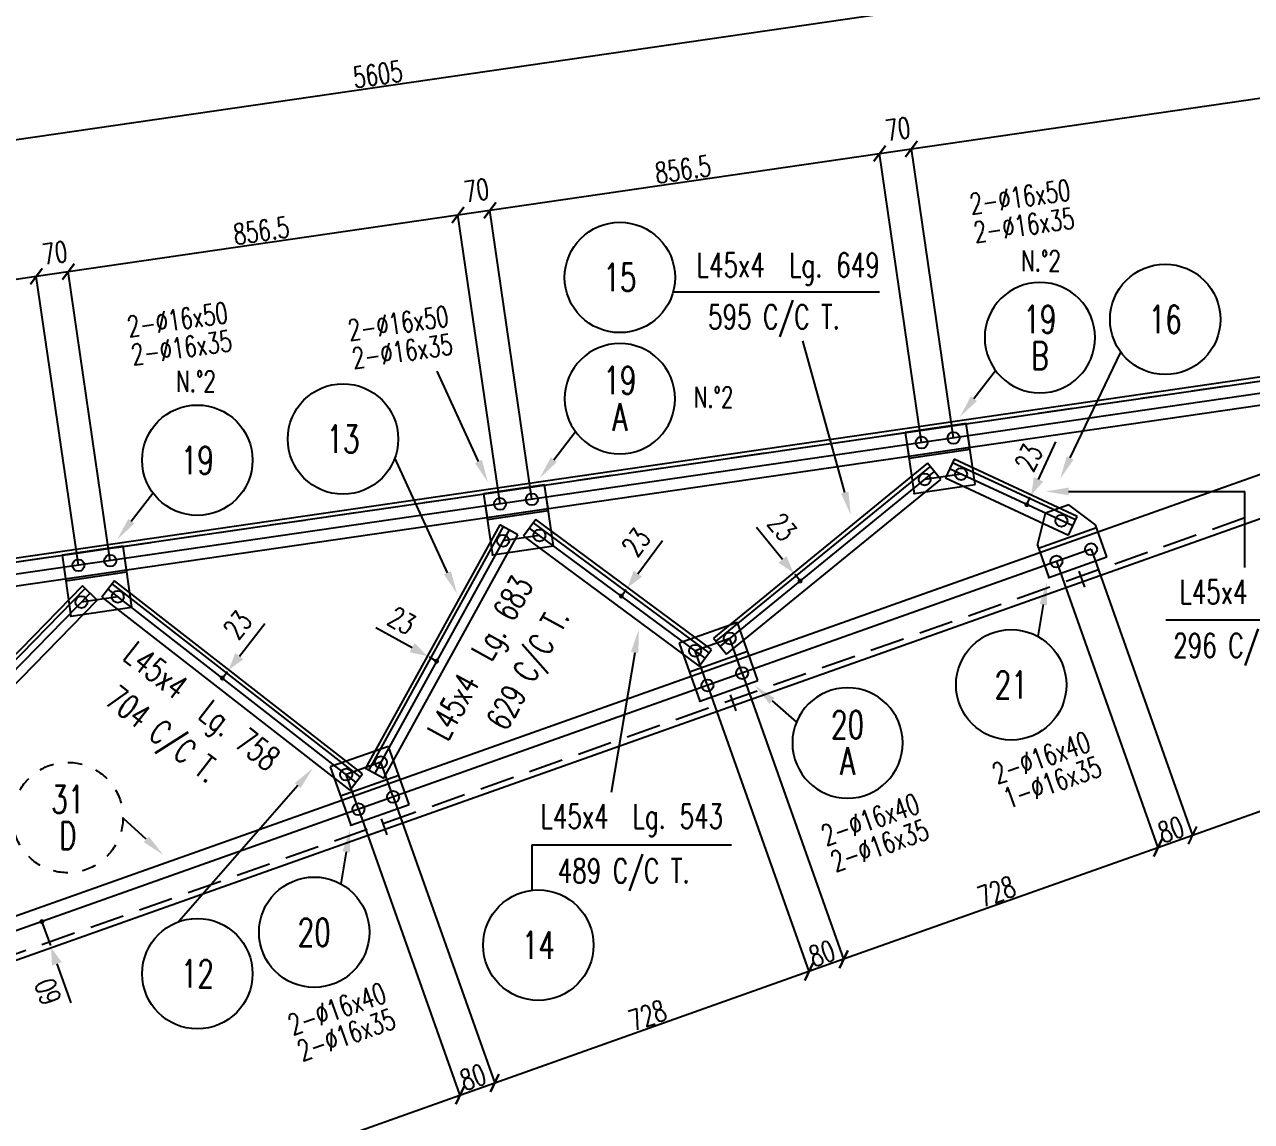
# Model space of a CAD drawing. Header units: feet. Extents: x 261 to 12426, y 75 to 8685.
# Drawn here: x 8340 to 11007, y 4389 to 6773 of the extents above; entities that cross this region are included whole.
import ezdxf
from ezdxf.enums import TextEntityAlignment as Align

# ---------------------------------------------------------------- set-up
doc = ezdxf.new("R2010")
doc.units = ezdxf.units.FT
doc.header["$LTSCALE"] = 150
doc.header["$MEASUREMENT"] = 0
doc.linetypes.add('DASHED', pattern=[0.75, 0.5, -0.25])
doc.layers.get('0').update_dxf_attribs({"linetype": 'CONTINUOUS'})
for name, color, linetype in [('ASSI', 6, 'CONTINUOUS'), ('BOLLINI_1', 7, 'CONTINUOUS'), ('BOLLINI_5', 7, 'CONTINUOUS'), ('FORI', 2, 'CONTINUOUS'), ('LINEA_ANG', 2, 'CONTINUOUS'), ('LINEE_PIASTRA', 2, 'CONTINUOUS'), ('LINEE_PIASTRE', 2, 'CONTINUOUS'), ('LS', 7, 'CONTINUOUS'), ('PIASTRE', 5, 'CONTINUOUS'), ('QT_MAL', 7, 'CONTINUOUS'), ('QT_MPR', 7, 'CONTINUOUS'), ('TRAT-Y', 7, 'DASHED')]:
    doc.layers.add(name, color=color, linetype=linetype)
doc.styles.add('QUOTE', font='ROMANS8.SHX', dxfattribs={"width": 0.7})
doc.styles.add('RQL', font='ROMANS8.SHX', dxfattribs={"width": 0.7})
doc.styles.add('RS', font='ROMANS8.shx', dxfattribs={"width": 0.7})
doc.styles.get("Standard").update_dxf_attribs({"font": 'ROMANS8.SHX', "width": 0.7})
doc.dimstyles.new('FRECCE1', dxfattribs={"dimtxt": 45, "dimasz": 5, "dimexe": 0, "dimexo": 0, "dimgap": 1, "dimtad": 1, "dimzin": 0, "dimdsep": 46, "dimtxsty": 'RS', "dimblk1": 'QUOTP', "dimblk2": 'QUOTF', "dimsah": 1, "dimcen": 0, "dimclrd": 2, "dimclre": 2, "dimclrt": 7, "dimadec": 0, "dimazin": 0, "dimtfac": 1, "dimtix": 1, "dimtmove": 2, "dimatfit": 3, "dimldrblk": 'QUOTP', "dimfxl": 1, "dimtolj": 1, "dimtzin": 0, "dimarcsym": 0})
doc.dimstyles.new('TRATTO', dxfattribs={"dimscale": 0, "dimtxt": 45, "dimasz": 30, "dimexe": 0, "dimexo": 0.06, "dimgap": 5, "dimtad": 1, "dimzin": 0, "dimdsep": 46, "dimtxsty": 'RS', "dimblk1": 'OBLIQUE', "dimblk2": 'OBLIQUE', "dimsah": 1, "dimcen": 0.09, "dimclrd": 2, "dimclre": 2, "dimclrt": 7, "dimadec": 0, "dimazin": 0, "dimtfac": 1, "dimtix": 1, "dimtmove": 2, "dimatfit": 3, "dimfxl": 1, "dimtolj": 1, "dimtzin": 0, "dimarcsym": 0})

# ---------------------------------------------------------------- blocks, each defined once
blk = doc.blocks.new('MRKR_98')
blk.add_point((0, 0))
at = {"color": 7, "style": 'QUOTE', "width": 0.5, "flags": 1}
for tag, p in [('NFORI', (3.72, 5.3)), ('TI', (3.73, 6.83)), ('DI_S', (3.73, 6.42)), ('D_S', (3.73, 6.02)), ('E_S', (3.73, 5.68)), ('AUX2', (3.71, 4.93)), ('AUX1', (3.73, 4.19)), ('FAM', (3.73, 4.55)), ('COMMESSA', (3.73, 3.85)), ('MD', (3.73, 3.51)), ('MP', (3.73, 3.16)), ('LARGHEZZA', (3.73, 2.82)), ('SPESSORE', (3.73, 2.48)), ('NP', (3.73, 2.14)), ('SV', (3.73, 1.79)), ('PESO', (3.73, 1.45)), ('QUA', (3.73, 1.11)), ('LUN', (3.73, 0.76)), ('PROF', (3.73, 0.42)), ('POS', (3.73, 0.08))]:
    blk.add_attdef(tag, p, '', height=0.2, dxfattribs=at)
at = {"color": 7, "flags": 1}
for tag, p in [('LAV1', (5.26, 6.88)), ('LAV2', (5.26, 6.55)), ('LAV3', (5.26, 6.21)), ('LAV4', (5.26, 5.88)), ('LAV5', (5.26, 5.55)), ('LAV6', (5.26, 5.21)), ('LAV7', (5.26, 4.88)), ('LAV8', (5.26, 4.55)), ('LAV9', (5.26, 4.21)), ('LAV10', (5.26, 3.88))]:
    blk.add_attdef(tag, p, '', height=0.2, dxfattribs=at)
blk = doc.blocks.new('ASSE98')
blk.add_line((0, 0), (1, 0))
at = {"color": 7, "style": 'QUOTE', "width": 0.5, "flags": 1}
for tag, p in [('TI', (1.38308, 6.82731)), ('DI_S', (1.38308, 6.42178)), ('D_S', (1.38308, 6.02092)), ('E_S', (1.38308, 5.68065)), ('NFORI', (1.36454, 5.29792)), ('ALAR', (1.36349, 4.93246)), ('FAM', (1.3775, 4.54645)), ('ALA', (1.38308, 4.19257)), ('DISP2', (1.38308, 3.84971)), ('DISP1', (1.38308, 3.50686)), ('PINZAF', (1.38308, 3.164)), ('PINZAI', (1.38308, 2.82114)), ('TRP', (1.38308, 2.47829)), ('NP', (1.38308, 2.13543)), ('SV', (1.38308, 1.79257)), ('PESO', (1.38308, 1.44971)), ('QUA', (1.38308, 1.10686)), ('LUN', (1.38308, 0.764)), ('PROF', (1.38308, 0.42114)), ('POS', (1.38308, 0.07829))]:
    blk.add_attdef(tag, p, '', height=0.2, dxfattribs=at)
at = {"color": 7, "flags": 1}
for tag, p in [('LAV1', (3.07431, 6.82847)), ('LAV2', (3.07431, 6.49513)), ('LAV3', (3.07431, 6.1618)), ('LAV4', (3.07431, 5.82847)), ('LAV5', (3.07431, 5.49513)), ('LAV6', (3.07431, 5.1618)), ('LAV7', (3.07431, 4.82847)), ('LAV8', (3.07431, 4.49513)), ('LAV9', (3.07431, 4.1618)), ('LAV10', (3.07431, 3.82847))]:
    blk.add_attdef(tag, p, '', height=0.2, dxfattribs=at)
blk = doc.blocks.new('16')
blk.add_circle((0, 0), 1)
blk = doc.blocks.new('QUOTP')
at = {"layer": 'ASSI', "color": 2, "const_width": 1.07}
blk.add_lwpolyline([(-0.53, 0, 1), (0.53, 0, 1)], format="xyb", close=True, dxfattribs=at)
blk = doc.blocks.new('QUOTF')
at = {"layer": 'LS', "color": 2}
blk.add_line((7.5, 0), (25.5, 0), dxfattribs=at)
blk.add_solid([(7.5, 2.25), (0, 0), (7.5, -2.25)], dxfattribs=at)
blk = doc.blocks.new('*D37')
at = {"layer": 'QT_MAL', "color": 2, "lineweight": -2, "transparency": 16777216}
blk.add_line((8378.9, 4818.6), (8395.7, 4771.5), dxfattribs=at)
at = {"layer": 'QT_MAL', "color": 2, "lineweight": -2, "transparency": 16777216, "xscale": 5, "yscale": 5, "zscale": 5}
for name, p, rotation in [('QUOTP', (8377.3, 4823.3), 109.5351008792317), ('QUOTF', (8397.3, 4766.8), 289.5351008792316)]:
    blk.add_blockref(name, p, dxfattribs=dict(at, rotation=rotation))
at = {"layer": 'QT_MAL', "color": 7, "transparency": 16777216, "insert": (8390.6, 4670.8), "char_height": 45, "attachment_point": 5, "rotation": 109.5351, "style": 'RS'}
blk.add_mtext('\\A1;60', dxfattribs=at)
blk = doc.blocks.new('_OBLIQUE')
at = {"color": 0, "linetype": 'ByBlock'}
blk.add_line((-0.5, -0.5), (0.5, 0.5), dxfattribs=at)
blk = doc.blocks.new('*D45')
at = {"layer": 'QT_MPR', "color": 2, "lineweight": -2, "transparency": 16777216}
for p, q in [((6601.2, 5969.5), (8365.2, 6226.1)), ((8456.6, 5597.8), (8365.2, 6226.1)), ((6692.6, 5341.2), (6601.2, 5969.5))]:
    blk.add_line(p, q, dxfattribs=at)
at = {"layer": 'QT_MPR', "color": 2, "lineweight": -2, "transparency": 16777216, "xscale": 30, "yscale": 30, "zscale": 30}
for p, rotation in [((8365.2, 6226.1), 8.275892827075241), ((6601.2, 5969.5), 188.2758928270752)]:
    blk.add_blockref('_OBLIQUE', p, dxfattribs=dict(at, rotation=rotation))
at = {"layer": 'QT_MPR', "color": 7, "transparency": 16777216, "insert": (7479.2, 6125), "char_height": 45, "attachment_point": 5, "rotation": 8.2759, "style": 'RS'}
blk.add_mtext('\\A1;1782.5', dxfattribs=at)
blk = doc.blocks.new('*D46')
at = {"layer": 'QT_MPR', "color": 2, "lineweight": -2, "transparency": 16777216}
for p, q in [((8365.2, 6226.1), (8434.5, 6236.2)), ((8456.6, 5597.8), (8365.2, 6226.1)), ((8525.9, 5607.8), (8434.5, 6236.2))]:
    blk.add_line(p, q, dxfattribs=at)
at = {"layer": 'QT_MPR', "color": 2, "lineweight": -2, "transparency": 16777216, "xscale": 30, "yscale": 30, "zscale": 30}
for p, rotation in [((8365.2, 6226.1), 188.2758928270752), ((8434.5, 6236.2), 8.275892827075241)]:
    blk.add_blockref('_OBLIQUE', p, dxfattribs=dict(at, rotation=rotation))
at = {"layer": 'QT_MPR', "color": 7, "transparency": 16777216, "insert": (8405.4, 6276.8), "char_height": 45, "attachment_point": 5, "rotation": 8.2759, "style": 'RS'}
blk.add_mtext('\\A1;70', dxfattribs=at)
blk = doc.blocks.new('*D47')
at = {"layer": 'QT_MPR', "color": 2, "lineweight": -2, "transparency": 16777216}
for p, q in [((8434.5, 6236.2), (9281.9, 6359.4)), ((9373.3, 5731.1), (9281.9, 6359.4)), ((8525.9, 5607.8), (8434.5, 6236.2))]:
    blk.add_line(p, q, dxfattribs=at)
at = {"layer": 'QT_MPR', "color": 2, "lineweight": -2, "transparency": 16777216, "xscale": 30, "yscale": 30, "zscale": 30}
for p, rotation in [((9281.9, 6359.4), 8.275892827075241), ((8434.5, 6236.2), 188.2758928270752)]:
    blk.add_blockref('_OBLIQUE', p, dxfattribs=dict(at, rotation=rotation))
at = {"layer": 'QT_MPR', "color": 7, "transparency": 16777216, "insert": (8854.2, 6325), "char_height": 45, "attachment_point": 5, "rotation": 8.2759, "style": 'RS'}
blk.add_mtext('\\A1;856.5', dxfattribs=at)
blk = doc.blocks.new('*D48')
at = {"layer": 'QT_MPR', "color": 2, "lineweight": -2, "transparency": 16777216}
for p, q in [((9281.9, 6359.4), (9351.2, 6369.5)), ((9373.3, 5731.1), (9281.9, 6359.4)), ((9442.6, 5741.2), (9351.2, 6369.5))]:
    blk.add_line(p, q, dxfattribs=at)
at = {"layer": 'QT_MPR', "color": 2, "lineweight": -2, "transparency": 16777216, "xscale": 30, "yscale": 30, "zscale": 30}
for p, rotation in [((9281.9, 6359.4), 188.2758928270752), ((9351.2, 6369.5), 8.275892827075241)]:
    blk.add_blockref('_OBLIQUE', p, dxfattribs=dict(at, rotation=rotation))
at = {"layer": 'QT_MPR', "color": 7, "transparency": 16777216, "insert": (9322.1, 6412.9), "char_height": 45, "attachment_point": 5, "rotation": 8.2759, "style": 'RS'}
blk.add_mtext('\\A1;70', dxfattribs=at)
blk = doc.blocks.new('*D49')
at = {"layer": 'QT_MPR', "color": 2, "lineweight": -2, "transparency": 16777216}
for p, q in [((9351.2, 6369.5), (10198.6, 6492.8)), ((10290, 5864.4), (10198.6, 6492.8)), ((9442.6, 5741.2), (9351.2, 6369.5))]:
    blk.add_line(p, q, dxfattribs=at)
at = {"layer": 'QT_MPR', "color": 2, "lineweight": -2, "transparency": 16777216, "xscale": 30, "yscale": 30, "zscale": 30}
for p, rotation in [((10198.6, 6492.8), 8.275892827075241), ((9351.2, 6369.5), 188.2758928270752)]:
    blk.add_blockref('_OBLIQUE', p, dxfattribs=dict(at, rotation=rotation))
at = {"layer": 'QT_MPR', "color": 7, "transparency": 16777216, "insert": (9770.9, 6458.3), "char_height": 45, "attachment_point": 5, "rotation": 8.2759, "style": 'RS'}
blk.add_mtext('\\A1;856.5', dxfattribs=at)
blk = doc.blocks.new('*D50')
at = {"layer": 'QT_MPR', "color": 2, "lineweight": -2, "transparency": 16777216}
for p, q in [((10198.6, 6492.8), (10267.8, 6502.8)), ((10290, 5864.4), (10198.6, 6492.8)), ((10359.2, 5874.5), (10267.8, 6502.8))]:
    blk.add_line(p, q, dxfattribs=at)
at = {"layer": 'QT_MPR', "color": 2, "lineweight": -2, "transparency": 16777216, "xscale": 30, "yscale": 30, "zscale": 30}
for p, rotation in [((10198.6, 6492.8), 188.2758928270752), ((10267.8, 6502.8), 8.275892827075241)]:
    blk.add_blockref('_OBLIQUE', p, dxfattribs=dict(at, rotation=rotation))
at = {"layer": 'QT_MPR', "color": 7, "transparency": 16777216, "insert": (10238.2, 6546.2), "char_height": 45, "attachment_point": 5, "rotation": 8.2759, "style": 'RS'}
blk.add_mtext('\\A1;70', dxfattribs=at)
blk = doc.blocks.new('*D51')
at = {"layer": 'QT_MPR', "color": 2, "lineweight": -2, "transparency": 16777216}
for p, q in [((10267.8, 6502.8), (11997.3, 6754.4)), ((12088.7, 6126.1), (11997.3, 6754.4)), ((10359.2, 5874.5), (10267.8, 6502.8))]:
    blk.add_line(p, q, dxfattribs=at)
at = {"layer": 'QT_MPR', "color": 2, "lineweight": -2, "transparency": 16777216, "xscale": 30, "yscale": 30, "zscale": 30}
for p, rotation in [((11997.3, 6754.4), 8.275892827075241), ((10267.8, 6502.8), 188.2758928270752)]:
    blk.add_blockref('_OBLIQUE', p, dxfattribs=dict(at, rotation=rotation))
at = {"layer": 'QT_MPR', "color": 7, "transparency": 16777216, "insert": (11128.6, 6655.8), "char_height": 45, "attachment_point": 5, "rotation": 8.2759, "style": 'RS'}
blk.add_mtext('\\A1;1747.5', dxfattribs=at)
blk = doc.blocks.new('*D70')
at = {"layer": 'QT_MPR', "color": 2, "lineweight": -2, "transparency": 16777216}
for p, q in [((11782.2, 7746.7), (11884.8, 7041.2)), ((6338.2, 6234.4), (11884.8, 7041.2)), ((6236.3, 6935), (6338.2, 6234.4))]:
    blk.add_line(p, q, dxfattribs=at)
at = {"layer": 'QT_MPR', "color": 2, "lineweight": -2, "transparency": 16777216, "xscale": 30, "yscale": 30, "zscale": 30}
for p, rotation in [((11884.8, 7041.2), 8.275892827074834), ((6338.2, 6234.4), 188.2758928270748)]:
    blk.add_blockref('_OBLIQUE', p, dxfattribs=dict(at, rotation=rotation))
at = {"layer": 'QT_MPR', "color": 7, "transparency": 16777216, "insert": (9107.5, 6665), "char_height": 45, "attachment_point": 5, "rotation": 8.2759, "style": 'RS'}
blk.add_mtext('\\A1;5605', dxfattribs=at)
blk = doc.blocks.new('xxx')
blk.add_circle((0, 0), 8)
at = {"color": 3, "style": 'RQL', "width": 0.7}
blk.add_attdef('POS', text='', height=4, dxfattribs=at).set_placement((0, 0), align=Align.MIDDLE)
at = {"style": 'RQL', "width": 0.7, "flags": 1}
for tag, p in [('POS1', (-0.39, -5.42)), ('TIPO', (-0.39, -8.66))]:
    blk.add_attdef(tag, p, '', height=2, dxfattribs=at)
blk = doc.blocks.new('*D89')
at = {"layer": 'QT_MPR', "color": 2, "lineweight": -2, "transparency": 16777216}
for p, q in [((10658.3, 5632.6), (10879, 5010.6)), ((10582.9, 5605.8), (10803.6, 4983.9)), ((10879, 5010.6), (10803.6, 4983.9))]:
    blk.add_line(p, q, dxfattribs=at)
at = {"layer": 'QT_MPR', "color": 2, "lineweight": -2, "transparency": 16777216, "xscale": 30, "yscale": 30, "zscale": 30}
for p, rotation in [((10879, 5010.6), 19.53510087923164), ((10803.6, 4983.9), 199.5351008792316)]:
    blk.add_blockref('_OBLIQUE', p, dxfattribs=dict(at, rotation=rotation))
at = {"layer": 'QT_MPR', "color": 7, "transparency": 16777216, "insert": (10832.1, 5023.2), "char_height": 45, "attachment_point": 5, "rotation": 19.5351, "style": 'RS'}
blk.add_mtext('\\A1;80', dxfattribs=at)
blk = doc.blocks.new('*D90')
at = {"layer": 'QT_MPR', "color": 2, "lineweight": -2, "transparency": 16777216}
for p, q in [((10582.9, 5605.8), (10803.6, 4983.9)), ((9899.7, 5363.4), (10120.3, 4741.5)), ((10803.6, 4983.9), (10120.3, 4741.5))]:
    blk.add_line(p, q, dxfattribs=at)
at = {"layer": 'QT_MPR', "color": 2, "lineweight": -2, "transparency": 16777216, "xscale": 30, "yscale": 30, "zscale": 30}
for p, rotation in [((10803.6, 4983.9), 19.53510087923164), ((10120.3, 4741.5), 199.5351008792316)]:
    blk.add_blockref('_OBLIQUE', p, dxfattribs=dict(at, rotation=rotation))
at = {"layer": 'QT_MPR', "color": 7, "transparency": 16777216, "insert": (10452.8, 4888.6), "char_height": 45, "attachment_point": 5, "rotation": 19.5351, "style": 'RS'}
blk.add_mtext('\\A1;728', dxfattribs=at)
blk = doc.blocks.new('*D91')
at = {"layer": 'QT_MPR', "color": 2, "lineweight": -2, "transparency": 16777216}
for p, q in [((9824.3, 5336.7), (10044.9, 4714.7)), ((9141, 5094.2), (9361.7, 4472.3)), ((10044.9, 4714.7), (9361.7, 4472.3))]:
    blk.add_line(p, q, dxfattribs=at)
at = {"layer": 'QT_MPR', "color": 2, "lineweight": -2, "transparency": 16777216, "xscale": 30, "yscale": 30, "zscale": 30}
for p, rotation in [((10044.9, 4714.7), 19.53510087923164), ((9361.7, 4472.3), 199.5351008792316)]:
    blk.add_blockref('_OBLIQUE', p, dxfattribs=dict(at, rotation=rotation))
at = {"layer": 'QT_MPR', "color": 7, "transparency": 16777216, "insert": (9694.1, 4619.4), "char_height": 45, "attachment_point": 5, "rotation": 19.5351, "style": 'RS'}
blk.add_mtext('\\A1;728', dxfattribs=at)
blk = doc.blocks.new('*D92')
at = {"layer": 'QT_MPR', "color": 2, "lineweight": -2, "transparency": 16777216}
for p, q in [((9141, 5094.2), (9361.7, 4472.3)), ((9065.6, 5067.5), (9286.3, 4445.5)), ((9361.7, 4472.3), (9286.3, 4445.5))]:
    blk.add_line(p, q, dxfattribs=at)
at = {"layer": 'QT_MPR', "color": 2, "lineweight": -2, "transparency": 16777216, "xscale": 30, "yscale": 30, "zscale": 30}
for p, rotation in [((9361.7, 4472.3), 19.53510087923164), ((9286.3, 4445.5), 199.5351008792316)]:
    blk.add_blockref('_OBLIQUE', p, dxfattribs=dict(at, rotation=rotation))
at = {"layer": 'QT_MPR', "color": 7, "transparency": 16777216, "insert": (9314.8, 4484.8), "char_height": 45, "attachment_point": 5, "rotation": 19.5351, "style": 'RS'}
blk.add_mtext('\\A1;80', dxfattribs=at)
blk = doc.blocks.new('*D93')
at = {"layer": 'QT_MPR', "color": 2, "lineweight": -2, "transparency": 16777216}
for p, q in [((9065.6, 5067.5), (9286.3, 4445.5)), ((7623.7, 4555.9), (7844.4, 3933.9)), ((9286.3, 4445.5), (7844.4, 3933.9))]:
    blk.add_line(p, q, dxfattribs=at)
at = {"layer": 'QT_MPR', "color": 2, "lineweight": -2, "transparency": 16777216, "xscale": 30, "yscale": 30, "zscale": 30}
for p, rotation in [((9286.3, 4445.5), 19.53510087923164), ((7844.4, 3933.9), 199.5351008792316)]:
    blk.add_blockref('_OBLIQUE', p, dxfattribs=dict(at, rotation=rotation))
at = {"layer": 'QT_MPR', "color": 7, "transparency": 16777216, "insert": (8556.1, 4215.6), "char_height": 45, "attachment_point": 5, "rotation": 19.5351, "style": 'RS'}
blk.add_mtext('\\A1;1535', dxfattribs=at)
blk = doc.blocks.new('*D107')
at = {"layer": 'QT_MPR', "color": 2, "lineweight": -2, "transparency": 16777216}
for p, q in [((9899.7, 5363.4), (10120.3, 4741.5)), ((9824.3, 5336.7), (10044.9, 4714.7)), ((10120.3, 4741.5), (10044.9, 4714.7))]:
    blk.add_line(p, q, dxfattribs=at)
at = {"layer": 'QT_MPR', "color": 2, "lineweight": -2, "transparency": 16777216, "xscale": 30, "yscale": 30, "zscale": 30}
for p, rotation in [((10120.3, 4741.5), 19.53510087923164), ((10044.9, 4714.7), 199.5351008792316)]:
    blk.add_blockref('_OBLIQUE', p, dxfattribs=dict(at, rotation=rotation))
at = {"layer": 'QT_MPR', "color": 7, "transparency": 16777216, "insert": (10073.4, 4754), "char_height": 45, "attachment_point": 5, "rotation": 19.5351, "style": 'RS'}
blk.add_mtext('\\A1;80', dxfattribs=at)
blk = doc.blocks.new('www')
at = {"linetype": 'Continuous'}
for start, end in [(90, 105), (60, 75), (120, 135), (30, 45), (150, 165), (0, 15), (180, 195), (330, 345), (210, 225), (240, 255), (300, 315), (270, 285)]:
    blk.add_arc((0, 0), 8, start, end, dxfattribs=at)
at = {"color": 3, "style": 'RQL', "width": 0.7}
for tag, p in [('POS3', (0, 0.65)), ('POS2', (0, -4.63))]:
    blk.add_attdef(tag, text='', height=4, dxfattribs=at).set_placement(p, align=Align.CENTER)
at = {"style": 'RQL', "width": 0.7, "flags": 1}
blk.add_attdef('TIPO', text='', height=3, dxfattribs=at).set_placement((0, 0), align=Align.MIDDLE_CENTER)
blk = doc.blocks.new('bull')
at = {"style": 'RS', "width": 0.7, "flags": 1}
for tag, p in [('NN', (-12.25, 0)), ('DIAMETRO', (0, -4.86)), ('SERRAGGIO', (0, -9.71)), ('LUNGHEZZA', (0, -14.57)), ('NB', (0, -19.43)), ('TIPO', (0, -24.12)), ('EL', (-0.14, -29))]:
    blk.add_attdef(tag, p, '', height=3, dxfattribs=at)
at = {"style": 'RS', "width": 0.7}
blk.add_attdef('BULLONE', (0, 0), '', height=3, dxfattribs=at)
blk = doc.blocks.new('*D190')
at = {"layer": 'QT_MAL', "color": 2, "lineweight": -2, "transparency": 16777216}
blk.add_line((8772.6, 5356.5), (8780.6, 5366.8), dxfattribs=at)
at = {"layer": 'QT_MAL', "color": 2, "lineweight": -2, "transparency": 16777216, "xscale": 5, "yscale": 5, "zscale": 5}
for name, p, rotation in [('QUOTF', (8783.6, 5370.7), 52.10605950721254), ('QUOTP', (8769.5, 5352.6), 232.1060595072125)]:
    blk.add_blockref(name, p, dxfattribs=dict(at, rotation=rotation))
at = {"layer": 'QT_MAL', "color": 7, "transparency": 16777216, "insert": (8802.7, 5468.1), "char_height": 45, "attachment_point": 5, "rotation": 52.1061, "style": 'RS'}
blk.add_mtext('\\A1;23', dxfattribs=at)
blk = doc.blocks.new('*D191')
at = {"layer": 'QT_MAL', "color": 2, "lineweight": -2, "transparency": 16777216}
blk.add_line((9231, 5391.7), (9219.7, 5398), dxfattribs=at)
at = {"layer": 'QT_MAL', "color": 2, "lineweight": -2, "transparency": 16777216, "xscale": 5, "yscale": 5, "zscale": 5}
for name, p, rotation in [('QUOTF', (9215.3, 5400.4), 151.1135655321187), ('QUOTP', (9235.4, 5389.3), 331.1135655321186)]:
    blk.add_blockref(name, p, dxfattribs=dict(at, rotation=rotation))
at = {"layer": 'QT_MAL', "color": 7, "transparency": 16777216, "insert": (9159.8, 5477.5), "char_height": 45, "attachment_point": 5, "rotation": 331.1136, "style": 'RS'}
blk.add_mtext('\\A1;23', dxfattribs=at)
blk = doc.blocks.new('*D192')
at = {"layer": 'QT_MAL', "color": 2, "lineweight": -2, "transparency": 16777216}
blk.add_line((9640, 5534.9), (9647.8, 5545.4), dxfattribs=at)
at = {"layer": 'QT_MAL', "color": 2, "lineweight": -2, "transparency": 16777216, "xscale": 5, "yscale": 5, "zscale": 5}
for name, p, rotation in [('QUOTF', (9650.7, 5549.4), 53.48797037481279), ('QUOTP', (9637.1, 5530.9), 233.4879703748128)]:
    blk.add_blockref(name, p, dxfattribs=dict(at, rotation=rotation))
at = {"layer": 'QT_MAL', "color": 7, "transparency": 16777216, "insert": (9669, 5648), "char_height": 45, "attachment_point": 5, "rotation": 53.488, "style": 'RS'}
blk.add_mtext('\\A1;23', dxfattribs=at)
blk = doc.blocks.new('*D193')
at = {"layer": 'QT_MAL', "color": 2, "lineweight": -2, "transparency": 16777216}
for p, q in [((10011.2, 5581.4), (10011.2, 5581.4)), ((10022.6, 5567.4), (10014.4, 5577.5)), ((10025.7, 5563.6), (10025.7, 5563.6))]:
    blk.add_line(p, q, dxfattribs=at)
at = {"layer": 'QT_MAL', "color": 2, "lineweight": -2, "transparency": 16777216, "xscale": 5, "yscale": 5, "zscale": 5}
for name, p, rotation in [('QUOTF', (10011.2, 5581.4), 129.2090158166056), ('QUOTP', (10025.7, 5563.6), 309.2090158166056)]:
    blk.add_blockref(name, p, dxfattribs=dict(at, rotation=rotation))
at = {"layer": 'QT_MAL', "color": 7, "transparency": 16777216, "insert": (9987.1, 5680.9), "char_height": 45, "attachment_point": 5, "rotation": 309.209, "style": 'RS'}
blk.add_mtext('\\A1;23', dxfattribs=at)
blk = doc.blocks.new('*D194')
at = {"layer": 'QT_MAL', "color": 2, "lineweight": -2, "transparency": 16777216}
blk.add_line((10520.7, 5734.2), (10526.2, 5746), dxfattribs=at)
at = {"layer": 'QT_MAL', "color": 2, "lineweight": -2, "transparency": 16777216, "xscale": 5, "yscale": 5, "zscale": 5}
for name, p, rotation in [('QUOTF', (10528.3, 5750.5), 65.08416109174914), ('QUOTP', (10518.6, 5729.6), 245.0841610917492)]:
    blk.add_blockref(name, p, dxfattribs=dict(at, rotation=rotation))
at = {"layer": 'QT_MAL', "color": 7, "transparency": 16777216, "insert": (10522.8, 5831.8), "char_height": 45, "attachment_point": 5, "rotation": 65.0842, "style": 'RS'}
blk.add_mtext('\\A1;23', dxfattribs=at)
blk = doc.blocks.new('YYY')
blk.add_circle((0, 0), 8)
at = {"color": 3, "style": 'RQL', "width": 0.7}
for tag, p in [('POS3', (0, 0.65)), ('POS2', (0, -4.63))]:
    blk.add_attdef(tag, text='', height=4, dxfattribs=at).set_placement(p, align=Align.CENTER)
at = {"style": 'RQL', "width": 0.7, "flags": 1}
blk.add_attdef('TIPO', text='', height=3, dxfattribs=at).set_placement((0, 0), align=Align.MIDDLE_CENTER)

msp = doc.modelspace()

# ---------------------------------------------------------------- linework, layer by layer
at = {"layer": 'LINEA_ANG'}
for p, q in [((12286.494, 6190.148), (6348.975, 5326.509)), ((12286.494, 6190.148), (6348.975, 5326.509)), ((12287.789, 6181.241), (6350.27, 5317.602)), ((12020.335, 6147.739), (6549.285, 4206.566)), ((6357.611, 5267.133), (12295.13, 6130.772)), ((6357.611, 5267.133), (12295.13, 6130.772)), ((6579.379, 4121.747), (12231.173, 6127.049)), ((10302.917, 5819.379), (9837.235, 5439.456)), ((10331.364, 5784.511), (10302.917, 5819.379)), ((10360.49, 5828.431), (10341.532, 5787.62)), ((10624.452, 5696.443), (10356.909, 5820.722)), ((10628.033, 5704.152), (10360.49, 5828.431)), ((10308.29, 5812.792), (9842.608, 5432.87)), ((9865.682, 5404.588), (10331.364, 5784.511)), ((10341.532, 5787.62), (10609.076, 5663.34)), ((9372.774, 5685.907), (9080.996, 5157.057)), ((9380.216, 5681.801), (9088.439, 5152.951)), ((9412.175, 5664.169), (9372.774, 5685.907)), ((9451.111, 5697.154), (9424.336, 5660.987)), ((9827.826, 5407.702), (9446.053, 5690.323)), ((9832.883, 5414.534), (9451.111, 5697.154)), ((10609.076, 5663.34), (10628.033, 5704.152)), ((9120.397, 5135.319), (9412.175, 5664.169)), ((9424.336, 5660.987), (9806.109, 5378.366)), ((8465.623, 5553.208), (7561.233, 4627.727)), ((8497.808, 5521.757), (8465.623, 5553.208)), ((8535.281, 5564), (8507.642, 5528.488)), ((9069.049, 5137.792), (8530.06, 5557.292)), ((9074.27, 5144.5), (8535.281, 5564)), ((8471.702, 5547.267), (7567.313, 4621.786)), ((7593.418, 4596.276), (8497.808, 5521.757)), ((8507.642, 5528.488), (9046.631, 5108.988)), ((9837.235, 5439.456), (9865.682, 5404.588)), ((9806.109, 5378.366), (9832.883, 5414.534)), ((9080.996, 5157.057), (9120.397, 5135.319)), ((9046.631, 5108.988), (9074.27, 5144.5))]:
    msp.add_line(p, q, dxfattribs=at)
at = {"layer": 'LINEE_PIASTRA'}
for p, q in [((10541.748, 5641.163), (10559.383, 5711.085)), ((10668.035, 5685.97), (10610.274, 5729.141))]:
    msp.add_line(p, q, dxfattribs=at)
at = {"layer": 'LINEE_PIASTRE'}
for p, q in [((10387.02, 5905.776), (10254.415, 5886.488)), ((10387.02, 5905.776), (10254.415, 5886.488)), ((10394.505, 5854.318), (10387.02, 5905.776)), ((10406.308, 5773.172), (10387.02, 5905.776)), ((10254.415, 5886.488), (10261.9, 5835.03)), ((10254.415, 5886.488), (10273.703, 5753.884)), ((10261.9, 5835.03), (10394.505, 5854.318)), ((9470.353, 5772.443), (9337.749, 5753.155)), ((9470.353, 5772.443), (9337.749, 5753.155)), ((9477.838, 5720.985), (9470.353, 5772.443)), ((9489.641, 5639.838), (9470.353, 5772.443)), ((10273.703, 5753.884), (10406.308, 5773.172)), ((9337.749, 5753.155), (9345.234, 5701.697)), ((9337.749, 5753.155), (9357.037, 5620.551)), ((9345.234, 5701.697), (9477.838, 5720.985)), ((10610.274, 5729.141), (10559.383, 5711.085)), ((10692.779, 5616.23), (10668.035, 5685.97)), ((8553.687, 5639.11), (8421.082, 5619.822)), ((8553.687, 5639.11), (8421.082, 5619.822)), ((8561.171, 5587.651), (8553.687, 5639.11)), ((8572.975, 5506.505), (8553.687, 5639.11)), ((9357.037, 5620.551), (9489.641, 5639.838)), ((10541.748, 5641.163), (10566.493, 5571.423)), ((8421.082, 5619.822), (8428.567, 5568.363)), ((8421.082, 5619.822), (8440.37, 5487.217)), ((10566.493, 5571.423), (10692.779, 5616.23)), ((8428.567, 5568.363), (8561.171, 5587.651)), ((8440.37, 5487.217), (8572.975, 5506.505)), ((9889.31, 5473.337), (9763.024, 5428.53)), ((9934.118, 5347.051), (9889.31, 5473.337)), ((9763.024, 5428.53), (9807.831, 5302.243)), ((9807.831, 5302.243), (9934.118, 5347.051)), ((9130.648, 5204.158), (9004.362, 5159.351)), ((9175.456, 5077.871), (9130.648, 5204.158)), ((9004.362, 5159.351), (9049.169, 5033.064)), ((9049.169, 5033.064), (9175.456, 5077.871))]:
    msp.add_line(p, q, dxfattribs=at)
at = {"layer": 'LS', "color": 6}
for p, q in [((10198.522, 6191.505), (9749.525, 6191.505)), ((12227.208, 6146.156), (6623.302, 5331.042)), ((10395.224, 5849.37), (10262.62, 5830.082)), ((10375.703, 5796.004), (10296.536, 5784.489)), ((10992.934, 5593), (10992.934, 5758.312)), ((9478.558, 5716.037), (9345.953, 5696.749)), ((9459.036, 5662.671), (9379.869, 5651.156)), ((10670.375, 5679.373), (10544.089, 5634.566)), ((10658.305, 5632.648), (7548.264, 4529.179)), ((8561.891, 5582.703), (8429.287, 5563.415)), ((10645.067, 5550.335), (10632.735, 5585.092)), ((8542.369, 5529.338), (8463.202, 5517.822)), ((10820.684, 5479.315), (11254.211, 5479.315)), ((9872.893, 5438.863), (9797.498, 5412.112)), ((9899.643, 5363.468), (9872.893, 5438.863)), ((9911.714, 5410.194), (9785.427, 5365.387)), ((9824.248, 5336.718), (9797.498, 5412.112)), ((9886.406, 5281.155), (9874.073, 5315.913)), ((9114.231, 5169.684), (9038.836, 5142.933)), ((9140.982, 5094.289), (9114.231, 5169.684)), ((9153.052, 5141.015), (9026.766, 5096.207)), ((9065.587, 5067.538), (9038.836, 5142.933)), ((9127.744, 5011.976), (9115.412, 5046.734)), ((9442.795, 4990.428), (9876.322, 4990.428)), ((9442.795, 4990.428), (9442.795, 4891.975))]:
    msp.add_line(p, q, dxfattribs=at)
for points in [[(10122.711, 5755.694), (10031.947, 6085.351)], [(10612.879, 5831.109), (10723.033, 6060.825)], [(9326.409, 5823.38), (9237.015, 6019.548)], [(10403.577, 5960.063), (10450.655, 6021.206)], [(9490.348, 5827.23), (9537.425, 5888.373)], [(9259.093, 5581.514), (9144.734, 5831.254)], [(8571.732, 5693.613), (8618.809, 5754.756)], [(10609.58, 5758.312), (10992.934, 5758.312)], [(10554.499, 5512.351), (10542.872, 5442.823)], [(9666.142, 5407.841), (9615.045, 5104.114)], [(9964.712, 5303.09), (10017.561, 5256.439)], [(8933.465, 5118.983), (8675.268, 4823.191)], [(8604.312, 5002.152), (8555.729, 5046.747)], [(9039.124, 4974.684), (9027.496, 4905.156)]]:
    msp.add_lwpolyline(points, dxfattribs=at)
at = {"layer": 'LS', "color": 2}
msp.add_lwpolyline([(11630.446, 5277.259), (10878.999, 5010.639)], dxfattribs=at)
at = {"layer": 'LS', "color": 6}
for points in [[(10410.18, 5954.979), (10373.074, 5920.446), (10396.974, 5965.147)], [(9333.992, 5826.836), (9347.143, 5777.882), (9318.826, 5819.925)], [(9496.951, 5822.146), (9459.844, 5787.612), (9483.745, 5832.314)], [(10620.393, 5827.506), (10591.26, 5786.025), (10605.365, 5834.713)], [(10609.58, 5749.979), (10559.58, 5758.312), (10609.58, 5766.645)], [(10130.745, 5757.906), (10135.983, 5707.487), (10114.676, 5753.481)], [(8578.335, 5688.529), (8541.228, 5653.995), (8565.129, 5698.697)], [(9266.67, 5584.983), (9279.91, 5536.053), (9251.516, 5578.044)], [(10546.28, 5513.726), (10562.747, 5561.666), (10562.719, 5510.977)], [(9657.924, 5409.223), (9674.437, 5457.148), (9674.36, 5406.458)], [(9959.197, 5296.842), (9927.227, 5336.179), (9970.227, 5309.337)], [(8927.187, 5124.463), (8966.345, 5156.652), (8939.743, 5113.503)], [(9030.905, 4976.058), (9047.371, 5023.999), (9047.343, 4973.309)], [(8609.947, 5008.292), (8641.147, 4968.342), (8598.677, 4996.013)]]:
    msp.add_solid(points, dxfattribs=at)
at = {"layer": 'QT_MPR', "color": 4}
for p, q in [((10658.325, 5632.591), (10878.999, 5010.639)), ((10869.878, 4991.487), (10888.119, 5029.792))]:
    msp.add_line(p, q, dxfattribs=at)
at = {"layer": 'TRAT-Y'}
for p, q in [((12287.789, 6181.241), (6350.27, 5317.602)), ((6575.032, 4133.998), (12226.826, 6139.301))]:
    msp.add_line(p, q, dxfattribs=at)

# ---------------------------------------------------------------- block references
at = {"layer": 'ASSI'}
ref = msp.add_blockref('ASSE98', (10317.457, 5801.557), dxfattribs=dict(at, xscale=600.9999999999998, zscale=600.9999999999998, rotation=219.2090158166056))
ref.add_attrib('PROF', 'L45x4', (9800.934, 6224.083), dxfattribs={"layer": '0', "color": 2, "height": 52.5, "style": 'QUOTE', "width": 0.7})
ref.add_attrib('LUN', '649', (10104.202, 6224.083), dxfattribs={"layer": '0', "color": 2, "height": 52.5, "style": 'QUOTE', "width": 0.7})
ref.add_attrib('PESO', '595 C/C T.', (9825.667, 6111.608), dxfattribs={"layer": '0', "color": 2, "height": 52.5, "style": 'QUOTE', "width": 0.7})
ref.add_attrib('SV', 'Lg.', (10001.928, 6224.083), dxfattribs={"layer": '0', "color": 2, "height": 52.5, "style": 'QUOTE', "width": 0.7})
at = {"layer": 'ASSI', "xscale": 6000, "zscale": 6000, "rotation": 188.2758928270752}
msp.add_blockref('ASSE98', (12286.494, 6190.148), dxfattribs=at)
msp.add_blockref('ASSE98', (12286.494, 6190.148), dxfattribs=at)
at = {"layer": 'ASSI', "xscale": 5997, "rotation": 19.53510087923156}
msp.add_blockref('ASSE98', (6579.584, 4121.819), dxfattribs=at)
at = {"layer": 'ASSI'}
ref = msp.add_blockref('ASSE98', (10618.344, 5683.292), dxfattribs=dict(at, xscale=295, zscale=295, rotation=155.0841610917492))
ref.add_attrib('PROF', 'L45x4', (10850.632, 5513.778), dxfattribs={"layer": '0', "color": 2, "height": 52.5, "style": 'QUOTE', "width": 0.7})
ref.add_attrib('LUN', '350', (11147.739, 5513.778), dxfattribs={"layer": '0', "color": 2, "height": 52.5, "style": 'QUOTE', "width": 0.7})
ref.add_attrib('PESO', '296 C/C T.', (10837.061, 5397.217), dxfattribs={"layer": '0', "color": 2, "height": 52.5, "style": 'QUOTE', "width": 0.7})
ref.add_attrib('SV', 'Lg.', (11045.749, 5513.778), dxfattribs={"layer": '0', "color": 2, "height": 52.5, "style": 'QUOTE', "width": 0.7})
ref = msp.add_blockref('ASSE98', (9392.912, 5674.796), dxfattribs=dict(at, xscale=604, zscale=604, rotation=241.1135655321186))
ref.add_attrib('PROF', 'L45x4', (9258.751, 5212.968), dxfattribs={"layer": '0', "color": 2, "height": 52.5, "rotation": 61.113566, "style": 'QUOTE', "width": 0.7})
ref.add_attrib('LUN', '683', (9401.808, 5472.26), dxfattribs={"layer": '0', "color": 2, "height": 52.5, "rotation": 61.113566, "style": 'QUOTE', "width": 0.7})
ref.add_attrib('PESO', '629 C/C T.', (9387.117, 5234.82), dxfattribs={"layer": '0', "color": 2, "height": 52.5, "rotation": 61.113566, "style": 'QUOTE', "width": 0.7})
ref.add_attrib('SV', 'Lg.', (9354.202, 5385.974), dxfattribs={"layer": '0', "color": 2, "height": 52.5, "rotation": 61.113566, "style": 'QUOTE', "width": 0.7})
ref = msp.add_blockref('ASSE98', (9819.198, 5396.048), dxfattribs=dict(at, xscale=475, zscale=475, rotation=143.4879703748127))
ref.add_attrib('PROF', 'L45x4', (9461.591, 5025.951), dxfattribs={"layer": '0', "color": 2, "height": 52.5, "style": 'QUOTE', "width": 0.7})
ref.add_attrib('LUN', '543', (9763.928, 5025.951), dxfattribs={"layer": '0', "color": 2, "height": 52.5, "style": 'QUOTE', "width": 0.7})
ref.add_attrib('PESO', '489 C/C T.', (9498.969, 4907.579), dxfattribs={"layer": '0', "color": 2, "height": 52.5, "style": 'QUOTE', "width": 0.7})
ref.add_attrib('SV', 'Lg.', (9661.475, 5025.951), dxfattribs={"layer": '0', "color": 2, "height": 52.5, "style": 'QUOTE', "width": 0.7})
ref = msp.add_blockref('ASSE98', (8482.073, 5537.133), dxfattribs=dict(at, xscale=1294, zscale=1294, rotation=225.6603594303296))
ref.add_attrib('PROF', 'L45x4', (7795.251, 4953.05), dxfattribs={"layer": '0', "color": 2, "height": 52.5, "rotation": 45.660359, "style": 'QUOTE', "width": 0.7})
ref.add_attrib('LUN', '1368', (8010.685, 5173.508), dxfattribs={"layer": '0', "color": 2, "height": 52.5, "rotation": 45.660359, "style": 'QUOTE', "width": 0.7})
ref.add_attrib('PESO', '1314 C/C T.', (7745.998, 5027.916), dxfattribs={"layer": '0', "color": 2, "height": 52.5, "rotation": 45.660359, "style": 'QUOTE', "width": 0.7})
ref.add_attrib('SV', 'Lg.', (7938.75, 5099.896), dxfattribs={"layer": '0', "color": 2, "height": 52.5, "rotation": 45.660359, "style": 'QUOTE', "width": 0.7})
ref = msp.add_blockref('ASSE98', (9060.143, 5126.35), dxfattribs=dict(at, xscale=683, zscale=683, rotation=142.1060595072126))
ref.add_attrib('PROF', 'L45x4', (8550.659, 5394.564), dxfattribs={"layer": '0', "color": 2, "height": 52.5, "rotation": 322.10606, "style": 'QUOTE', "width": 0.7})
ref.add_attrib('LUN', '758', (8793.293, 5205.719), dxfattribs={"layer": '0', "color": 2, "height": 52.5, "rotation": 322.10606, "style": 'QUOTE', "width": 0.7})
ref.add_attrib('PESO', '704 C/C T.', (8511.59, 5298.67), dxfattribs={"layer": '0', "color": 2, "height": 52.5, "rotation": 322.10606, "style": 'QUOTE', "width": 0.7})
ref.add_attrib('SV', 'Lg.', (8714.035, 5267.407), dxfattribs={"layer": '0', "color": 2, "height": 52.5, "rotation": 322.10606, "style": 'QUOTE', "width": 0.7})
at = {"layer": 'BOLLINI_1', "xscale": 14.99850000000172, "yscale": 14.99850000000172, "zscale": 14.99850000000172}
for p, values in [((9633.848, 6223.377), {'POS': '15'}), ((10819.456, 6132.238), {'POS': '16'}), ((9031.963, 5872.239), {'POS': '13'}), ((8715.232, 5826.169), {'POS': '19'}), ((10484.705, 5337.877), {'POS': '21'}), ((8969.329, 4800.209), {'POS': '20'}), ((9456.596, 4772.098), {'POS': '14'}), ((8715.39, 4710.11), {'POS': '12'})]:
    msp.add_blockref('xxx', p, dxfattribs=at).add_auto_attribs(values)
at = {"layer": 'BOLLINI_5'}
ref = msp.add_blockref('YYY', (10547.077, 6092.619), dxfattribs=dict(at, xscale=-14.99978124361964, yscale=14.99978124357598, zscale=14.99978124359379))
ref.add_attrib('POS3', '19', dxfattribs={"layer": '0', "color": 3, "height": 59.9991, "style": 'RQL', "width": 0.7}).set_placement((10547.077, 6102.324), align=Align.CENTER)
ref.add_attrib('POS2', 'B', dxfattribs={"layer": '0', "color": 3, "height": 59.999, "style": 'RQL', "width": 0.7}).set_placement((10547.077, 6023.164), align=Align.CENTER)
ref = msp.add_blockref('YYY', (9633.848, 5959.786), dxfattribs=dict(at, xscale=-14.99978124361964, yscale=14.99978124357598, zscale=14.99978124359379))
ref.add_attrib('POS3', '19', dxfattribs={"layer": '0', "color": 3, "height": 59.9991, "style": 'RQL', "width": 0.7}).set_placement((9633.848, 5969.49), align=Align.CENTER)
ref.add_attrib('POS2', 'A', dxfattribs={"layer": '0', "color": 3, "height": 59.999, "style": 'RQL', "width": 0.7}).set_placement((9633.848, 5890.33), align=Align.CENTER)
ref = msp.add_blockref('YYY', (10128.865, 5211.622), dxfattribs=dict(at, xscale=-14.99978124361964, yscale=14.99978124357598, zscale=14.99978124359379))
ref.add_attrib('POS3', '20', dxfattribs={"layer": '0', "color": 3, "height": 59.9991, "style": 'RQL', "width": 0.7}).set_placement((10128.865, 5221.326), align=Align.CENTER)
ref.add_attrib('POS2', 'A', dxfattribs={"layer": '0', "color": 3, "height": 59.999, "style": 'RQL', "width": 0.7}).set_placement((10128.865, 5142.167), align=Align.CENTER)
at = {"layer": 'FORI', "xscale": 13, "yscale": 13, "zscale": 13}
for p, rotation in [((10289.968, 5864.376), 288.7789095575184), ((10359.24, 5874.451), 249.548860206946), ((10296.536, 5784.489), 288.7789095575184), ((10375.703, 5796.004), 249.548860206946), ((9373.302, 5731.042), 288.7789095575184), ((9442.573, 5741.118), 249.548860206946), ((10593.857, 5694.667), 248.2230996358084), ((9379.869, 5651.156), 288.7789095575184), ((9459.036, 5662.671), 249.548860206946), ((10658.305, 5632.648), 237.4225657434934), ((8456.635, 5597.709), 288.7789095575184), ((8525.906, 5607.785), 249.548860206946), ((10582.91, 5605.897), 233.9691754771996), ((8463.202, 5517.822), 288.7789095575184), ((8542.369, 5529.338), 249.548860206946), ((9872.893, 5438.863), 246.7368605130292), ((9797.498, 5412.112), 248.2230996358084), ((9899.643, 5363.468), 237.4225657434934), ((9824.248, 5336.718), 233.9691754771996), ((9114.231, 5169.684), 246.7368605130292), ((9038.836, 5142.933), 248.2230996358084), ((9140.982, 5094.289), 237.4225657434934), ((9065.587, 5067.538), 233.9691754771996)]:
    msp.add_blockref('16', p, dxfattribs=dict(at, rotation=rotation))
at = {"layer": 'LS', "color": 7}
for p, xscale, yscale, zscale, rotation, values in [((10398.276, 6360.252), 15, 15, 15, 8.275892827076751, {'BULLONE': '2-%%c16x50                '}), ((10406.974, 6299.097), 14.99999999999999, 14.99999999999999, 14.99999999999999, 8.27589282707657, {'BULLONE': '2-%%c16x35                '}), ((8566.431, 6093.802), 15, 15, 15, 8.275892827076751, {'BULLONE': '2-%%c16x50                '}), ((9046.435, 6086.12), 15, 15, 15, 8.275892827076751, {'BULLONE': '2-%%c16x50                '}), ((8575.129, 6032.647), 14.99999999999999, 14.99999999999999, 14.99999999999999, 8.27589282707657, {'BULLONE': '2-%%c16x35                '}), ((9055.133, 6024.964), 14.99999999999999, 14.99999999999999, 14.99999999999999, 8.27589282707657, {'BULLONE': '2-%%c16x35                '}), ((10453.957, 5121.852), 15, 15, 15, 19.53510087923144, {'BULLONE': '2-%%c16x40                '}), ((10478.026, 5067.707), 15, 15, 15, 19.53510087923144, {'BULLONE': '1-%%c16x35                '}), ((10082.419, 4987.286), 15, 15, 15, 19.53510087923445, {'BULLONE': '2-%%c16x40                '}), ((10102.482, 4930.74), 15, 15, 15, 19.53510087923445, {'BULLONE': '2-%%c16x35                '}), ((8922.883, 4575.874), 15, 15, 15, 19.53510087923445, {'BULLONE': '2-%%c16x40                '}), ((8942.946, 4519.327), 15, 15, 15, 19.53510087923445, {'BULLONE': '2-%%c16x35                '})]:
    msp.add_blockref('bull', p, dxfattribs=dict(at, xscale=xscale, yscale=yscale, zscale=zscale, rotation=rotation)).add_auto_attribs(values)
at = {"layer": 'LS', "color": 6}
ref = msp.add_blockref('www', (8433.546, 5049.469), dxfattribs=dict(at, xscale=-14.99999999999998, yscale=14.99999999999998, zscale=14.99999999999998))
ref.add_attrib('POS3', '31', dxfattribs={"layer": '0', "color": 3, "height": 60, "style": 'RQL', "width": 0.7}).set_placement((8433.546, 5059.174), align=Align.CENTER)
ref.add_attrib('POS2', 'D', dxfattribs={"layer": '0', "color": 3, "height": 60, "style": 'RQL', "width": 0.7}).set_placement((8433.546, 4980.013), align=Align.CENTER)
at = {"layer": 'PIASTRE', "xscale": 15, "yscale": 15, "zscale": 15}
for p, rotation in [((10261.9, 5835.03), 8.275892823000001), ((10273.703, 5753.884), 8.275892823000001), ((9345.234, 5701.697), 8.275892823000001), ((9357.037, 5620.551), 8.275892823000001), ((8428.567, 5568.363), 8.275892823000001), ((10566.493, 5571.423), 19.535100876), ((8440.37, 5487.217), 8.275892823000001), ((9807.831, 5302.243), 19.535100876), ((9049.169, 5033.064), 19.535100876)]:
    msp.add_blockref('MRKR_98', p, dxfattribs=dict(at, rotation=rotation))

# ---------------------------------------------------------------- texts
at = {"layer": 'LS', "color": 7, "style": 'RS', "width": 0.7}
for p in [(10506.195, 6236.801), (8669.096, 5975.068), (9794.333, 5940.851)]:
    msp.add_text('N.°2', height=45, dxfattribs=at).set_placement(p)

# ---------------------------------------------------------------- dimensions: what is measured, and where the dimension line sits
at = {"layer": 'QT_MAL'}
for base, p1, p2, angle, text, picture, middle in [((10528.288, 5750.486), (10518.598, 5729.626), (10528.288, 5750.486), 65.084161, '23', '*D194', (10522.809, 5831.792)), ((10011.204, 5581.387), (10025.744, 5563.566), (10011.204, 5581.387), 309.209016, '23', '*D193', (9987.096, 5680.935)), ((9650.738, 5549.373), (9637.054, 5530.887), (9650.738, 5549.373), 53.48797, '23', '*D192', (9669.03, 5647.969)), ((8783.627, 5370.71), (8769.5, 5352.56), (8783.627, 5370.71), 52.10606, '23', '*D190', (8802.651, 5468.128)), ((9215.272, 5400.434), (9235.41, 5389.323), (9215.272, 5400.434), 331.113566, '23', '*D191', (9159.779, 5477.518)), ((8397.327, 4766.769), (8377.264, 4823.315), (8397.327, 4766.769), 109.535101, '60', '*D37', (8390.569, 4670.823))]:
    dim = msp.add_linear_dim(base=base, p1=p1, p2=p2, angle=angle, text=text, dimstyle='FRECCE1', dxfattribs=at)
    dim.commit()
    dim.dimension.update_dxf_attribs({"geometry": picture, "text_midpoint": middle, "dimtype": 160})
at = {"layer": 'QT_MPR'}
for base, p1, p2, angle, text, picture, middle in [((11884.811, 7041.192), (6236.27, 6935.036), (11782.182, 7746.767), 8.275893, '5605', '*D70', (9107.537, 6665.014)), ((11997.264, 6754.392), (10359.24, 5874.451), (12088.666, 6126.004), 8.275893, '1747.5', '*D51', (11128.593, 6655.829)), ((10267.838, 6502.839), (10289.968, 5864.376), (10359.24, 5874.451), 8.275893, '70', '*D50', (10238.161, 6546.186)), ((10198.567, 6492.763), (9442.573, 5741.118), (10289.968, 5864.376), 8.275893, '856.5', '*D49', (9770.911, 6458.348)), ((9351.171, 6369.506), (9373.302, 5731.042), (9442.573, 5741.118), 8.275893, '70', '*D48', (9322.078, 6412.939)), ((9281.9, 6359.43), (8525.906, 5607.785), (9373.302, 5731.042), 8.275893, '856.5', '*D47', (8854.244, 6325.015)), ((8434.504, 6236.172), (8456.635, 5597.709), (8525.906, 5607.785), 8.275893, '70', '*D46', (8405.428, 6276.779)), ((8365.233, 6226.096), (6692.573, 5341.118), (8456.635, 5597.709), 8.275893, '1782.5', '*D45', (7479.244, 6125.015)), ((10803.604, 4983.889), (10658.305, 5632.648), (10582.91, 5605.897), 19.535101, '80', '*D89', (10832.106, 5023.181)), ((10120.337, 4741.46), (10582.91, 5605.897), (9899.643, 5363.468), 19.535101, '728', '*D90', (10452.775, 4888.591)), ((10044.942, 4714.709), (9899.643, 5363.468), (9824.248, 5336.718), 19.535101, '80', '*D107', (10073.444, 4754.002)), ((9361.675, 4472.281), (9824.248, 5336.718), (9140.982, 5094.289), 19.535101, '728', '*D91', (9694.113, 4619.412)), ((9286.28, 4445.53), (9140.982, 5094.289), (9065.587, 5067.538), 19.535101, '80', '*D92', (9314.782, 4484.822)), ((7844.352, 3933.922), (9065.587, 5067.538), (7623.658, 4555.93), 19.535101, '1535', '*D93', (8556.121, 4215.643))]:
    dim = msp.add_linear_dim(base=base, p1=p1, p2=p2, angle=angle, text=text, dimstyle='TRATTO', override={"dimscale": 1}, dxfattribs=at)
    dim.commit()
    dim.dimension.update_dxf_attribs({"geometry": picture, "text_midpoint": middle, "dimtype": 160})

doc.saveas('drawing.dxf')
